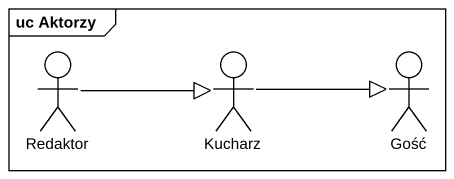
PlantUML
@startuml
mainframe uc Aktorzy
actor Redaktor
actor Kucharz
actor Gość
Redaktor -right-|> Kucharz
Kucharz -right-|> Gość
@enduml
